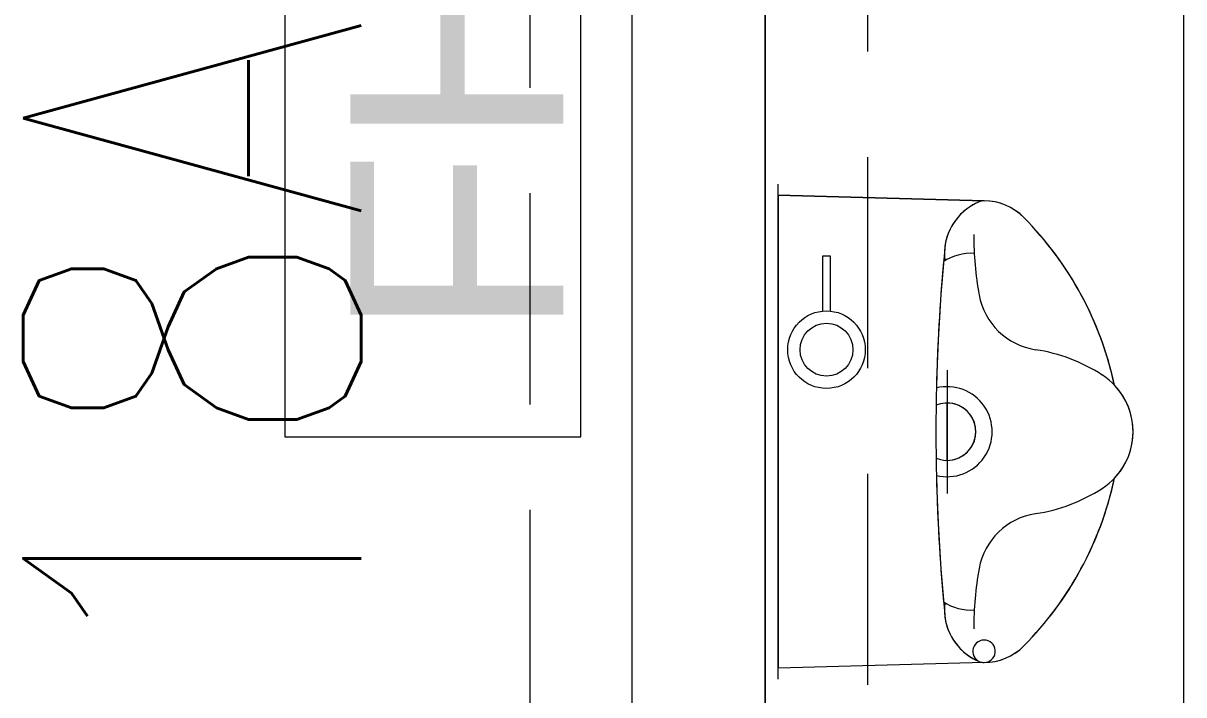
# Model space of a CAD drawing. Header units: millimetres. Extents: x 281969 to 501238, y -16030 to 119854.
# Drawn here: x 366589 to 367962, y 49579 to 50374 of the extents above; entities that cross this region are included whole.
import ezdxf

# ---------------------------------------------------------------- set-up
doc = ezdxf.new("R2010")
doc.units = ezdxf.units.MM
doc.header["$MEASUREMENT"] = 0
doc.linetypes.add('HIDDEN', pattern=[0.375, 0.25, -0.125])
for name, color, linetype, lineweight in [('A_ARCHITECTURAL BACKGROUND', 251, 'Continuous', 5), ('GIRDER GIRT', 4, 'HIDDEN', 18), ('TEXT_GG', 3, 'Continuous', 30)]:
    doc.layers.add(name, color=color, linetype=linetype, lineweight=lineweight)
doc.styles.add('MMTX$0$ESMX$0$X-OPTA1D', font='x-opta1d')
doc.styles.add('SIMPLEX', font='SIMPLEX.shx', dxfattribs={"width": 0.8, "height": 500})

# ---------------------------------------------------------------- blocks, each defined once
blk = doc.blocks.new('G_GIRT')
at = {"layer": 'GIRDER GIRT', "linetype": 'HIDDEN', "ltscale": 1000, "elevation": 0}
blk.add_lwpolyline([(34800, 48739.4), (35200, 48739.4), (35200, 55321.5), (34800, 55321.5)], close=True, dxfattribs=at)
blk = doc.blocks.new('GF_PLAN NEW')
at = {"layer": 'A_ARCHITECTURAL BACKGROUND', "linetype": 'ByBlock', "ltscale": 0.5}
for p, q in [((35078.9, 48468.6, 0), (35078.9, 55761.8, 0)), ((34921.2, 53470.5, 0), (34921.2, 48468.6, 0))]:
    blk.add_line(p, q, dxfattribs=at)
at = {"layer": 'A_ARCHITECTURAL BACKGROUND'}
for p, q in [((35094.3, 52104.5, 0), (35094.3, 52690.3, 0)), ((35094.3, 52104.5, 0), (35094.3, 52690.3, 0)), ((35094.3, 52104.5, 0), (35094.3, 52690.3, 0)), ((35094.3, 52104.5, 0), (35094.3, 52690.3, 0)), ((35094.3, 52104.5, 0), (35094.3, 52690.3, 0)), ((35094.3, 52104.5, 0), (35094.3, 52690.3, 0)), ((35094.3, 52104.5, 0), (35094.3, 52690.3, 0)), ((35094.3, 52104.5, 0), (35094.3, 52690.3, 0)), ((35094.3, 52104.5, 0), (35094.3, 52690.3, 0)), ((35094.3, 52104.5, 0), (35094.3, 52690.3, 0)), ((35094.3, 52677.3, 0), (35094.3, 52117.5, 0)), ((35338.1, 52670.7, 0), (35094.3, 52677.3, 0)), ((35094.3, 52677.3, 0), (35094.3, 52117.5, 0)), ((35338.1, 52670.7, 0), (35094.3, 52677.3, 0)), ((35094.3, 52677.3, 0), (35094.3, 52117.5, 0)), ((35338.1, 52670.7, 0), (35094.3, 52677.3, 0)), ((35094.3, 52677.3, 0), (35094.3, 52117.5, 0)), ((35338.1, 52670.7, 0), (35094.3, 52677.3, 0)), ((35094.3, 52677.3, 0), (35094.3, 52117.5, 0)), ((35338.1, 52670.7, 0), (35094.3, 52677.3, 0)), ((35094.3, 52677.3, 0), (35094.3, 52117.5, 0)), ((35338.1, 52670.7, 0), (35094.3, 52677.3, 0)), ((35094.3, 52677.3, 0), (35094.3, 52117.5, 0)), ((35338.1, 52670.7, 0), (35094.3, 52677.3, 0)), ((35094.3, 52677.3, 0), (35094.3, 52117.5, 0)), ((35338.1, 52670.7, 0), (35094.3, 52677.3, 0)), ((35094.3, 52677.3, 0), (35094.3, 52117.5, 0)), ((35338.1, 52670.7, 0), (35094.3, 52677.3, 0)), ((35094.3, 52677.3, 0), (35094.3, 52117.5, 0)), ((35338.1, 52670.7, 0), (35094.3, 52677.3, 0)), ((35294.3, 52470.1, 0), (35294.3, 52324.2, 0)), ((35294.3, 52470.1, 0), (35294.3, 52324.2, 0)), ((35294.3, 52470.1, 0), (35294.3, 52324.2, 0)), ((35294.3, 52470.1, 0), (35294.3, 52324.2, 0)), ((35294.3, 52470.1, 0), (35294.3, 52324.2, 0)), ((35294.3, 52470.1, 0), (35294.3, 52324.2, 0)), ((35294.3, 52470.1, 0), (35294.3, 52324.2, 0)), ((35294.3, 52470.1, 0), (35294.3, 52324.2, 0)), ((35294.3, 52470.1, 0), (35294.3, 52324.2, 0)), ((35294.3, 52470.1, 0), (35294.3, 52324.2, 0)), ((35338.1, 52124, 0), (35094.3, 52117.5, 0)), ((35338.1, 52124, 0), (35094.3, 52117.5, 0)), ((35338.1, 52124, 0), (35094.3, 52117.5, 0)), ((35338.1, 52124, 0), (35094.3, 52117.5, 0)), ((35338.1, 52124, 0), (35094.3, 52117.5, 0)), ((35338.1, 52124, 0), (35094.3, 52117.5, 0)), ((35338.1, 52124, 0), (35094.3, 52117.5, 0)), ((35338.1, 52124, 0), (35094.3, 52117.5, 0)), ((35338.1, 52124, 0), (35094.3, 52117.5, 0)), ((35338.1, 52124, 0), (35094.3, 52117.5, 0))]:
    blk.add_line(p, q, dxfattribs=at)
at = {"layer": 'A_ARCHITECTURAL BACKGROUND', "lineweight": 0, "ltscale": 0.5}
for p, q in [((35094.3, 52523.9, 0), (35094.3, 52677.3, 0)), ((35094.3, 52677.3, 0), (35338.1, 52670.7, 0)), ((35094.3, 52523.9, 0), (35094.3, 52677.3, 0)), ((35094.3, 52677.3, 0), (35338.1, 52670.7, 0)), ((35094.3, 52523.9, 0), (35094.3, 52677.3, 0)), ((35094.3, 52677.3, 0), (35338.1, 52670.7, 0)), ((35094.3, 52523.9, 0), (35094.3, 52677.3, 0)), ((35094.3, 52677.3, 0), (35338.1, 52670.7, 0)), ((35094.3, 52523.9, 0), (35094.3, 52677.3, 0)), ((35094.3, 52677.3, 0), (35338.1, 52670.7, 0)), ((35094.3, 52523.9, 0), (35094.3, 52677.3, 0)), ((35094.3, 52677.3, 0), (35338.1, 52670.7, 0)), ((35094.3, 52523.9, 0), (35094.3, 52677.3, 0)), ((35094.3, 52677.3, 0), (35338.1, 52670.7, 0)), ((35094.3, 52523.9, 0), (35094.3, 52677.3, 0)), ((35094.3, 52677.3, 0), (35338.1, 52670.7, 0)), ((35094.3, 52523.9, 0), (35094.3, 52677.3, 0)), ((35094.3, 52677.3, 0), (35338.1, 52670.7, 0)), ((35094.3, 52523.9, 0), (35094.3, 52677.3, 0)), ((35094.3, 52677.3, 0), (35338.1, 52670.7, 0)), ((35294.3, 52363.4, 0), (35294.3, 52431.4, 0)), ((35294.3, 52363.4, 0), (35294.3, 52431.4, 0)), ((35294.3, 52363.4, 0), (35294.3, 52431.4, 0)), ((35294.3, 52363.4, 0), (35294.3, 52431.4, 0)), ((35294.3, 52363.4, 0), (35294.3, 52431.4, 0)), ((35294.3, 52363.4, 0), (35294.3, 52431.4, 0)), ((35294.3, 52363.4, 0), (35294.3, 52431.4, 0)), ((35294.3, 52363.4, 0), (35294.3, 52431.4, 0)), ((35294.3, 52363.4, 0), (35294.3, 52431.4, 0)), ((35294.3, 52363.4, 0), (35294.3, 52431.4, 0)), ((35094.3, 52117.5, 0), (35094.3, 52283.9, 0)), ((35094.3, 52117.5, 0), (35094.3, 52283.9, 0)), ((35094.3, 52117.5, 0), (35094.3, 52283.9, 0)), ((35094.3, 52117.5, 0), (35094.3, 52283.9, 0)), ((35094.3, 52117.5, 0), (35094.3, 52283.9, 0)), ((35094.3, 52117.5, 0), (35094.3, 52283.9, 0)), ((35094.3, 52117.5, 0), (35094.3, 52283.9, 0)), ((35094.3, 52117.5, 0), (35094.3, 52283.9, 0)), ((35094.3, 52117.5, 0), (35094.3, 52283.9, 0)), ((35094.3, 52117.5, 0), (35094.3, 52283.9, 0)), ((35338.1, 52124, 0), (35094.3, 52117.5, 0)), ((35338.1, 52124, 0), (35094.3, 52117.5, 0)), ((35338.1, 52124, 0), (35094.3, 52117.5, 0)), ((35338.1, 52124, 0), (35094.3, 52117.5, 0)), ((35338.1, 52124, 0), (35094.3, 52117.5, 0)), ((35338.1, 52124, 0), (35094.3, 52117.5, 0)), ((35338.1, 52124, 0), (35094.3, 52117.5, 0)), ((35338.1, 52124, 0), (35094.3, 52117.5, 0)), ((35338.1, 52124, 0), (35094.3, 52117.5, 0)), ((35338.1, 52124, 0), (35094.3, 52117.5, 0))]:
    blk.add_line(p, q, dxfattribs=at)
at = {"layer": 'A_ARCHITECTURAL BACKGROUND', "ltscale": 0.05, "elevation": 0}
blk.add_lwpolyline([(35078.9, 50851.6), (35574.3, 50851.6), (35574.3, 54732), (35078.9, 54732)], close=True, dxfattribs=at)
at = {"layer": 'A_ARCHITECTURAL BACKGROUND', "ltscale": 0.5, "elevation": 0}
blk.add_lwpolyline([(34861, 52391.4), (34861, 53301.7), (34510.7, 53301.7), (34510.7, 52391.4)], close=True, dxfattribs=at)
at = {"layer": 'A_ARCHITECTURAL BACKGROUND', "ltscale": 0.05, "elevation": 0}
blk.add_lwpolyline([(35156.5, 52540.2), (35156.5, 52605.4), (35146.7, 52605.4), (35146.7, 52540.2)], dxfattribs=at)
at = {"layer": 'A_ARCHITECTURAL BACKGROUND', "ltscale": 0.05}
for radius in [45.9, 31.3]:
    blk.add_circle((35151.6, 52494.5, 0), radius, dxfattribs=at)
at = {"layer": 'A_ARCHITECTURAL BACKGROUND', "lineweight": 0, "ltscale": 0.5}
for centre, radius, start, end in [((35357.8, 52607.9, 0), 66.7, 111.7947, 186.8932), ((35357.8, 52607.9, 0), 66.7, 111.7947, 186.8932), ((35357.8, 52607.9, 0), 66.7, 111.7947, 186.8932), ((35357.8, 52607.9, 0), 66.7, 111.7947, 186.8932), ((35357.8, 52607.9, 0), 66.7, 111.7947, 186.8932), ((35357.8, 52607.9, 0), 66.7, 111.7947, 186.8932), ((35357.8, 52607.9, 0), 66.7, 111.7947, 186.8932), ((35357.8, 52607.9, 0), 66.7, 111.7947, 186.8932), ((35357.8, 52607.9, 0), 66.7, 111.7947, 186.8932), ((35357.8, 52607.9, 0), 66.7, 111.7947, 186.8932), ((35357.8, 52607.9, 0), 66.7, 111.7947, 174.4421), ((35357.8, 52607.9, 0), 66.7, 111.7947, 174.4421), ((35357.8, 52607.9, 0), 66.7, 111.7947, 174.4421), ((35357.8, 52607.9, 0), 66.7, 111.7947, 174.4421), ((35357.8, 52607.9, 0), 66.7, 111.7947, 174.4421), ((35357.8, 52607.9, 0), 66.7, 111.7947, 174.4421), ((35357.8, 52607.9, 0), 66.7, 111.7947, 174.4421), ((35357.8, 52607.9, 0), 66.7, 111.7947, 174.4421), ((35357.8, 52607.9, 0), 66.7, 111.7947, 174.4421), ((35357.8, 52607.9, 0), 66.7, 111.7947, 174.4421), ((35338, 52657.4, 0), 13.3, 89.6458, 111.7947), ((35338, 52657.4, 0), 13.3, 89.6458, 111.7947), ((35338, 52657.4, 0), 13.3, 89.6458, 111.7947), ((35338, 52657.4, 0), 13.3, 89.6458, 111.7947), ((35338, 52657.4, 0), 13.3, 89.6458, 111.7947), ((35338, 52657.4, 0), 13.3, 89.6458, 111.7947), ((35338, 52657.4, 0), 13.3, 89.6458, 111.7947), ((35338, 52657.4, 0), 13.3, 89.6458, 111.7947), ((35338, 52657.4, 0), 13.3, 89.6458, 111.7947), ((35338, 52657.4, 0), 13.3, 89.6458, 111.7947), ((35338, 52657.4, 0), 13.3, 89.6458, 111.7947), ((35338, 52657.4, 0), 13.3, 89.6458, 111.7947), ((35338, 52657.4, 0), 13.3, 89.6458, 111.7947), ((35338, 52657.4, 0), 13.3, 89.6458, 111.7947), ((35338, 52657.4, 0), 13.3, 89.6458, 111.7947), ((35338, 52657.4, 0), 13.3, 89.6458, 111.7947), ((35338, 52657.4, 0), 13.3, 89.6458, 111.7947), ((35338, 52657.4, 0), 13.3, 89.6458, 111.7947), ((35338, 52657.4, 0), 13.3, 89.6458, 111.7947), ((35338, 52657.4, 0), 13.3, 89.6458, 111.7947), ((35337.7, 52604.1, 0), 66.7, 44.7601, 89.6458), ((35337.7, 52604.1, 0), 66.7, 44.7601, 89.6458), ((35337.7, 52604.1, 0), 66.7, 44.7601, 89.6458), ((35337.7, 52604.1, 0), 66.7, 44.7601, 89.6458), ((35337.7, 52604.1, 0), 66.7, 44.7601, 89.6458), ((35337.7, 52604.1, 0), 66.7, 44.7601, 89.6458), ((35337.7, 52604.1, 0), 66.7, 44.7601, 89.6458), ((35337.7, 52604.1, 0), 66.7, 44.7601, 89.6458), ((35337.7, 52604.1, 0), 66.7, 44.7601, 89.6458), ((35337.7, 52604.1, 0), 66.7, 44.7601, 89.6458), ((35101, 52369.3, 0), 400, 11.9985, 44.7601), ((35101, 52369.3, 0), 400, 11.9985, 44.7601), ((35101, 52369.3, 0), 400, 11.9985, 44.7601), ((35101, 52369.3, 0), 400, 11.9985, 44.7601), ((35101, 52369.3, 0), 400, 11.9985, 44.7601), ((35101, 52369.3, 0), 400, 11.9985, 44.7601), ((35101, 52369.3, 0), 400, 11.9985, 44.7601), ((35101, 52369.3, 0), 400, 11.9985, 44.7601), ((35101, 52369.3, 0), 400, 11.9985, 44.7601), ((35101, 52369.3, 0), 400, 11.9985, 44.7601), ((37521, 52397.4, 0), 2240, 174.4421, 185.5579), ((37521, 52397.4, 0), 2240, 174.4421, 185.5579), ((37521, 52397.4, 0), 2240, 174.4421, 185.5579), ((37521, 52397.4, 0), 2240, 174.4421, 185.5579), ((37521, 52397.4, 0), 2240, 174.4421, 185.5579), ((37521, 52397.4, 0), 2240, 174.4421, 185.5579), ((37521, 52397.4, 0), 2240, 174.4421, 185.5579), ((37521, 52397.4, 0), 2240, 174.4421, 185.5579), ((37521, 52397.4, 0), 2240, 174.4421, 185.5579), ((37521, 52397.4, 0), 2240, 174.4421, 185.5579), ((37521, 52397.4, 0), 2240, 174.8398, 178.6751), ((37521, 52397.4, 0), 2240, 174.8398, 178.6751), ((37521, 52397.4, 0), 2240, 174.8398, 178.6751), ((37521, 52397.4, 0), 2240, 174.8398, 178.6751), ((37521, 52397.4, 0), 2240, 174.8398, 178.6751), ((37521, 52397.4, 0), 2240, 174.8398, 178.6751), ((37521, 52397.4, 0), 2240, 174.8398, 178.6751), ((37521, 52397.4, 0), 2240, 174.8398, 178.6751), ((37521, 52397.4, 0), 2240, 174.8398, 178.6751), ((37521, 52397.4, 0), 2240, 174.8398, 178.6751), ((35322.8, 52548.6, 0), 60, 121.309, 123.1383), ((35322.8, 52548.6, 0), 60, 121.309, 123.1383), ((35322.8, 52548.6, 0), 60, 121.309, 123.1383), ((35322.8, 52548.6, 0), 60, 121.309, 123.1383), ((35322.8, 52548.6, 0), 60, 121.309, 123.1383), ((35322.8, 52548.6, 0), 60, 121.309, 123.1383), ((35322.8, 52548.6, 0), 60, 121.309, 123.1383), ((35322.8, 52548.6, 0), 60, 121.309, 123.1383), ((35322.8, 52548.6, 0), 60, 121.309, 123.1383), ((35322.8, 52548.6, 0), 60, 121.309, 123.1383), ((35294.3, 52397.4, 0), 53.3, 256.1859, 103.8141), ((35294.3, 52397.4, 0), 53.3, 256.1859, 103.8141), ((35294.3, 52397.4, 0), 53.3, 256.1859, 103.8141), ((35294.3, 52397.4, 0), 53.3, 256.1859, 103.8141), ((35294.3, 52397.4, 0), 53.3, 256.1859, 103.8141), ((35294.3, 52397.4, 0), 53.3, 256.1859, 103.8141), ((35294.3, 52397.4, 0), 53.3, 256.1859, 103.8141), ((35294.3, 52397.4, 0), 53.3, 256.1859, 103.8141), ((35294.3, 52397.4, 0), 53.3, 256.1859, 103.8141), ((35294.3, 52397.4, 0), 53.3, 256.1859, 103.8141), ((35434.3, 52397.4, 0), 80, 316.4614, 43.5386), ((35434.3, 52397.4, 0), 80, 316.4614, 43.5386), ((35434.3, 52397.4, 0), 80, 316.4614, 43.5386), ((35434.3, 52397.4, 0), 80, 316.4614, 43.5386), ((35434.3, 52397.4, 0), 80, 316.4614, 43.5386), ((35434.3, 52397.4, 0), 80, 316.4614, 43.5386), ((35434.3, 52397.4, 0), 80, 316.4614, 43.5386), ((35434.3, 52397.4, 0), 80, 316.4614, 43.5386), ((35434.3, 52397.4, 0), 80, 316.4614, 43.5386), ((35434.3, 52397.4, 0), 80, 316.4614, 43.5386), ((35294.3, 52397.4, 0), 34, 270, 90), ((35294.3, 52397.4, 0), 34, 270, 90), ((35294.3, 52397.4, 0), 34, 270, 90), ((35294.3, 52397.4, 0), 34, 270, 90), ((35294.3, 52397.4, 0), 34, 270, 90), ((35294.3, 52397.4, 0), 34, 270, 90), ((35294.3, 52397.4, 0), 34, 270, 90), ((35294.3, 52397.4, 0), 34, 270, 90), ((35294.3, 52397.4, 0), 34, 270, 90), ((35294.3, 52397.4, 0), 34, 270, 90), ((37521, 52397.4, 0), 2240, 181.3249, 185.1602), ((37521, 52397.4, 0), 2240, 181.3249, 185.1602), ((37521, 52397.4, 0), 2240, 181.3249, 185.1602), ((37521, 52397.4, 0), 2240, 181.3249, 185.1602), ((37521, 52397.4, 0), 2240, 181.3249, 185.1602), ((37521, 52397.4, 0), 2240, 181.3249, 185.1602), ((37521, 52397.4, 0), 2240, 181.3249, 185.1602), ((37521, 52397.4, 0), 2240, 181.3249, 185.1602), ((37521, 52397.4, 0), 2240, 181.3249, 185.1602), ((37521, 52397.4, 0), 2240, 181.3249, 185.1602), ((35101, 52425.4, 0), 400, 315.2399, 348.0015), ((35101, 52425.4, 0), 400, 315.2399, 348.0015), ((35101, 52425.4, 0), 400, 315.2399, 348.0015), ((35101, 52425.4, 0), 400, 315.2399, 348.0015), ((35101, 52425.4, 0), 400, 315.2399, 348.0015), ((35101, 52425.4, 0), 400, 315.2399, 348.0015), ((35101, 52425.4, 0), 400, 315.2399, 348.0015), ((35101, 52425.4, 0), 400, 315.2399, 348.0015), ((35101, 52425.4, 0), 400, 315.2399, 348.0015), ((35101, 52425.4, 0), 400, 315.2399, 348.0015), ((35322.8, 52246.2, 0), 60, 236.8617, 238.691), ((35322.8, 52246.2, 0), 60, 236.8617, 238.691), ((35322.8, 52246.2, 0), 60, 236.8617, 238.691), ((35322.8, 52246.2, 0), 60, 236.8617, 238.691), ((35322.8, 52246.2, 0), 60, 236.8617, 238.691), ((35322.8, 52246.2, 0), 60, 236.8617, 238.691), ((35322.8, 52246.2, 0), 60, 236.8617, 238.691), ((35322.8, 52246.2, 0), 60, 236.8617, 238.691), ((35322.8, 52246.2, 0), 60, 236.8617, 238.691), ((35322.8, 52246.2, 0), 60, 236.8617, 238.691), ((35357.8, 52186.9, 0), 66.7, 173.1068, 248.2053), ((35357.8, 52186.9, 0), 66.7, 173.1068, 248.2053), ((35357.8, 52186.9, 0), 66.7, 173.1068, 248.2053), ((35357.8, 52186.9, 0), 66.7, 173.1068, 248.2053), ((35357.8, 52186.9, 0), 66.7, 173.1068, 248.2053), ((35357.8, 52186.9, 0), 66.7, 173.1068, 248.2053), ((35357.8, 52186.9, 0), 66.7, 173.1068, 248.2053), ((35357.8, 52186.9, 0), 66.7, 173.1068, 248.2053), ((35357.8, 52186.9, 0), 66.7, 173.1068, 248.2053), ((35357.8, 52186.9, 0), 66.7, 173.1068, 248.2053), ((35357.8, 52186.9, 0), 66.7, 185.5579, 248.2053), ((35357.8, 52186.9, 0), 66.7, 185.5579, 248.2053), ((35357.8, 52186.9, 0), 66.7, 185.5579, 248.2053), ((35357.8, 52186.9, 0), 66.7, 185.5579, 248.2053), ((35357.8, 52186.9, 0), 66.7, 185.5579, 248.2053), ((35357.8, 52186.9, 0), 66.7, 185.5579, 248.2053), ((35357.8, 52186.9, 0), 66.7, 185.5579, 248.2053), ((35357.8, 52186.9, 0), 66.7, 185.5579, 248.2053), ((35357.8, 52186.9, 0), 66.7, 185.5579, 248.2053), ((35357.8, 52186.9, 0), 66.7, 185.5579, 248.2053), ((35338, 52137.4, 0), 13.3, 270, 248.2053), ((35338, 52137.4, 0), 13.3, 270, 248.2053), ((35338, 52137.4, 0), 13.3, 270, 248.2053), ((35338, 52137.4, 0), 13.3, 270, 248.2053), ((35338, 52137.4, 0), 13.3, 270, 248.2053), ((35338, 52137.4, 0), 13.3, 270, 248.2053), ((35338, 52137.4, 0), 13.3, 270, 248.2053), ((35338, 52137.4, 0), 13.3, 270, 248.2053), ((35338, 52137.4, 0), 13.3, 270, 248.2053), ((35338, 52137.4, 0), 13.3, 270, 248.2053), ((35337.7, 52190.7, 0), 66.7, 270.3542, 315.2399), ((35337.7, 52190.7, 0), 66.7, 270.3542, 315.2399), ((35337.7, 52190.7, 0), 66.7, 270.3542, 315.2399), ((35337.7, 52190.7, 0), 66.7, 270.3542, 315.2399), ((35337.7, 52190.7, 0), 66.7, 270.3542, 315.2399), ((35337.7, 52190.7, 0), 66.7, 270.3542, 315.2399), ((35337.7, 52190.7, 0), 66.7, 270.3542, 315.2399), ((35337.7, 52190.7, 0), 66.7, 270.3542, 315.2399), ((35337.7, 52190.7, 0), 66.7, 270.3542, 315.2399), ((35337.7, 52190.7, 0), 66.7, 270.3542, 315.2399), ((35338, 52137.4, 0), 13.3, 248.2053, 270), ((35338, 52137.4, 0), 13.3, 248.2053, 270), ((35338, 52137.4, 0), 13.3, 248.2053, 270), ((35338, 52137.4, 0), 13.3, 248.2053, 270), ((35338, 52137.4, 0), 13.3, 248.2053, 270), ((35338, 52137.4, 0), 13.3, 248.2053, 270), ((35338, 52137.4, 0), 13.3, 248.2053, 270), ((35338, 52137.4, 0), 13.3, 248.2053, 270), ((35338, 52137.4, 0), 13.3, 248.2053, 270), ((35338, 52137.4, 0), 13.3, 248.2053, 270)]:
    blk.add_arc(centre, radius, start, end, dxfattribs=at)
at = {"layer": 'A_ARCHITECTURAL BACKGROUND'}
for centre, radius, start, end in [((35357.8, 52607.9, 0), 66.7, 111.7947, 174.4421), ((35357.8, 52607.9, 0), 66.7, 111.7947, 174.4421), ((35357.8, 52607.9, 0), 66.7, 111.7947, 174.4421), ((35357.8, 52607.9, 0), 66.7, 111.7947, 174.4421), ((35357.8, 52607.9, 0), 66.7, 111.7947, 174.4421), ((35357.8, 52607.9, 0), 66.7, 111.7947, 174.4421), ((35357.8, 52607.9, 0), 66.7, 111.7947, 174.4421), ((35357.8, 52607.9, 0), 66.7, 111.7947, 174.4421), ((35357.8, 52607.9, 0), 66.7, 111.7947, 174.4421), ((35357.8, 52607.9, 0), 66.7, 111.7947, 174.4421), ((35338, 52657.4, 0), 13.3, 89.6458, 111.7947), ((35338, 52657.4, 0), 13.3, 89.6458, 111.7947), ((35338, 52657.4, 0), 13.3, 89.6458, 111.7947), ((35338, 52657.4, 0), 13.3, 89.6458, 111.7947), ((35338, 52657.4, 0), 13.3, 89.6458, 111.7947), ((35338, 52657.4, 0), 13.3, 89.6458, 111.7947), ((35338, 52657.4, 0), 13.3, 89.6458, 111.7947), ((35338, 52657.4, 0), 13.3, 89.6458, 111.7947), ((35338, 52657.4, 0), 13.3, 89.6458, 111.7947), ((35338, 52657.4, 0), 13.3, 89.6458, 111.7947), ((35337.7, 52604.1, 0), 66.7, 44.7601, 90), ((35337.7, 52604.1, 0), 66.7, 44.7601, 90), ((35337.7, 52604.1, 0), 66.7, 44.7601, 90), ((35337.7, 52604.1, 0), 66.7, 44.7601, 90), ((35337.7, 52604.1, 0), 66.7, 44.7601, 90), ((35337.7, 52604.1, 0), 66.7, 44.7601, 90), ((35337.7, 52604.1, 0), 66.7, 44.7601, 90), ((35337.7, 52604.1, 0), 66.7, 44.7601, 90), ((35337.7, 52604.1, 0), 66.7, 44.7601, 90), ((35337.7, 52604.1, 0), 66.7, 44.7601, 90), ((35101, 52369.3, 0), 400, 12.1429, 44.7601), ((35101, 52369.3, 0), 400, 12.1429, 44.7601), ((35101, 52369.3, 0), 400, 12.1429, 44.7601), ((35101, 52369.3, 0), 400, 12.1429, 44.7601), ((35101, 52369.3, 0), 400, 12.1429, 44.7601), ((35101, 52369.3, 0), 400, 12.1429, 44.7601), ((35101, 52369.3, 0), 400, 12.1429, 44.7601), ((35101, 52369.3, 0), 400, 12.1429, 44.7601), ((35101, 52369.3, 0), 400, 12.1429, 44.7601), ((35101, 52369.3, 0), 400, 12.1429, 44.7601), ((35725.8, 52630.7, 0), 400, 180, 190.2928), ((35725.8, 52630.7, 0), 400, 180, 190.2928), ((35725.8, 52630.7, 0), 400, 180, 190.2928), ((35725.8, 52630.7, 0), 400, 180, 190.2928), ((35725.8, 52630.7, 0), 400, 180, 190.2928), ((35725.8, 52630.7, 0), 400, 180, 190.2928), ((35725.8, 52630.7, 0), 400, 180, 190.2928), ((35725.8, 52630.7, 0), 400, 180, 190.2928), ((35725.8, 52630.7, 0), 400, 180, 190.2928), ((35725.8, 52630.7, 0), 400, 180, 190.2928), ((37521, 52397.4, 0), 2240, 174.4421, 185.5579), ((37521, 52397.4, 0), 2240, 174.4421, 185.5579), ((37521, 52397.4, 0), 2240, 174.4421, 185.5579), ((37521, 52397.4, 0), 2240, 174.4421, 185.5579), ((37521, 52397.4, 0), 2240, 174.4421, 185.5579), ((37521, 52397.4, 0), 2240, 174.4421, 185.5579), ((37521, 52397.4, 0), 2240, 174.4421, 185.5579), ((37521, 52397.4, 0), 2240, 174.4421, 185.5579), ((37521, 52397.4, 0), 2240, 174.4421, 185.5579), ((37521, 52397.4, 0), 2240, 174.4421, 185.5579), ((35322.8, 52548.6, 0), 60, 86.5995, 123.1383), ((35322.8, 52548.6, 0), 60, 86.5995, 123.1383), ((35322.8, 52548.6, 0), 60, 86.5995, 123.1383), ((35322.8, 52548.6, 0), 60, 86.5995, 123.1383), ((35322.8, 52548.6, 0), 60, 86.5995, 123.1383), ((35322.8, 52548.6, 0), 60, 86.5995, 123.1383), ((35322.8, 52548.6, 0), 60, 86.5995, 123.1383), ((35322.8, 52548.6, 0), 60, 86.5995, 123.1383), ((35322.8, 52548.6, 0), 60, 86.5995, 123.1383), ((35322.8, 52548.6, 0), 60, 86.5995, 123.1383), ((35410.9, 52573.6, 0), 80, 190.2928, 261.3901), ((35410.9, 52573.6, 0), 80, 190.2928, 261.3901), ((35410.9, 52573.6, 0), 80, 190.2928, 261.3901), ((35410.9, 52573.6, 0), 80, 190.2928, 261.3901), ((35410.9, 52573.6, 0), 80, 190.2928, 261.3901), ((35410.9, 52573.6, 0), 80, 190.2928, 261.3901), ((35410.9, 52573.6, 0), 80, 190.2928, 261.3901), ((35410.9, 52573.6, 0), 80, 190.2928, 261.3901), ((35410.9, 52573.6, 0), 80, 190.2928, 261.3901), ((35410.9, 52573.6, 0), 80, 190.2928, 261.3901), ((35369, 52296.7, 0), 200, 57.0421, 81.3901), ((35369, 52296.7, 0), 200, 57.0421, 81.3901), ((35369, 52296.7, 0), 200, 57.0421, 81.3901), ((35369, 52296.7, 0), 200, 57.0421, 81.3901), ((35369, 52296.7, 0), 200, 57.0421, 81.3901), ((35369, 52296.7, 0), 200, 57.0421, 81.3901), ((35369, 52296.7, 0), 200, 57.0421, 81.3901), ((35369, 52296.7, 0), 200, 57.0421, 81.3901), ((35369, 52296.7, 0), 200, 57.0421, 81.3901), ((35369, 52296.7, 0), 200, 57.0421, 81.3901), ((35434.3, 52397.4, 0), 80, 302.9579, 57.0421), ((35434.3, 52397.4, 0), 80, 302.9579, 57.0421), ((35434.3, 52397.4, 0), 80, 302.9579, 57.0421), ((35434.3, 52397.4, 0), 80, 302.9579, 57.0421), ((35434.3, 52397.4, 0), 80, 302.9579, 57.0421), ((35434.3, 52397.4, 0), 80, 302.9579, 57.0421), ((35434.3, 52397.4, 0), 80, 302.9579, 57.0421), ((35434.3, 52397.4, 0), 80, 302.9579, 57.0421), ((35434.3, 52397.4, 0), 80, 302.9579, 57.0421), ((35434.3, 52397.4, 0), 80, 302.9579, 57.0421), ((35294.3, 52397.4, 0), 53.3, 256.1859, 103.8141), ((35294.3, 52397.4, 0), 53.3, 256.1859, 103.8141), ((35294.3, 52397.4, 0), 53.3, 256.1859, 103.8141), ((35294.3, 52397.4, 0), 53.3, 256.1859, 103.8141), ((35294.3, 52397.4, 0), 53.3, 256.1859, 103.8141), ((35294.3, 52397.4, 0), 53.3, 256.1859, 103.8141), ((35294.3, 52397.4, 0), 53.3, 256.1859, 103.8141), ((35294.3, 52397.4, 0), 53.3, 256.1859, 103.8141), ((35294.3, 52397.4, 0), 53.3, 256.1859, 103.8141), ((35294.3, 52397.4, 0), 53.3, 256.1859, 103.8141), ((35231.3, 52397.4, 0), 266.7, 11.9265, 12.1429), ((35231.3, 52397.4, 0), 266.7, 11.9265, 12.1429), ((35231.3, 52397.4, 0), 266.7, 11.9265, 12.1429), ((35231.3, 52397.4, 0), 266.7, 11.9265, 12.1429), ((35231.3, 52397.4, 0), 266.7, 11.9265, 12.1429), ((35231.3, 52397.4, 0), 266.7, 11.9265, 12.1429), ((35231.3, 52397.4, 0), 266.7, 11.9265, 12.1429), ((35231.3, 52397.4, 0), 266.7, 11.9265, 12.1429), ((35231.3, 52397.4, 0), 266.7, 11.9265, 12.1429), ((35231.3, 52397.4, 0), 266.7, 11.9265, 12.1429), ((35294.3, 52397.4, 0), 34, 247.3131, 112.6869), ((35294.3, 52397.4, 0), 34, 247.3131, 112.6869), ((35294.3, 52397.4, 0), 34, 247.3131, 112.6869), ((35294.3, 52397.4, 0), 34, 247.3131, 112.6869), ((35294.3, 52397.4, 0), 34, 247.3131, 112.6869), ((35294.3, 52397.4, 0), 34, 247.3131, 112.6869), ((35294.3, 52397.4, 0), 34, 247.3131, 112.6869), ((35294.3, 52397.4, 0), 34, 247.3131, 112.6869), ((35294.3, 52397.4, 0), 34, 247.3131, 112.6869), ((35294.3, 52397.4, 0), 34, 247.3131, 112.6869), ((35101, 52425.4, 0), 400, 315.2399, 347.8571), ((35101, 52425.4, 0), 400, 315.2399, 347.8571), ((35101, 52425.4, 0), 400, 315.2399, 347.8571), ((35101, 52425.4, 0), 400, 315.2399, 347.8571), ((35101, 52425.4, 0), 400, 315.2399, 347.8571), ((35101, 52425.4, 0), 400, 315.2399, 347.8571), ((35101, 52425.4, 0), 400, 315.2399, 347.8571), ((35101, 52425.4, 0), 400, 315.2399, 347.8571), ((35101, 52425.4, 0), 400, 315.2399, 347.8571), ((35101, 52425.4, 0), 400, 315.2399, 347.8571), ((35231.3, 52397.4, 0), 266.7, 347.8571, 348.0735), ((35231.3, 52397.4, 0), 266.7, 347.8571, 348.0735), ((35231.3, 52397.4, 0), 266.7, 347.8571, 348.0735), ((35231.3, 52397.4, 0), 266.7, 347.8571, 348.0735), ((35231.3, 52397.4, 0), 266.7, 347.8571, 348.0735), ((35231.3, 52397.4, 0), 266.7, 347.8571, 348.0735), ((35231.3, 52397.4, 0), 266.7, 347.8571, 348.0735), ((35231.3, 52397.4, 0), 266.7, 347.8571, 348.0735), ((35231.3, 52397.4, 0), 266.7, 347.8571, 348.0735), ((35231.3, 52397.4, 0), 266.7, 347.8571, 348.0735), ((35369, 52498.1, 0), 200, 278.6099, 302.9579), ((35369, 52498.1, 0), 200, 278.6099, 302.9579), ((35369, 52498.1, 0), 200, 278.6099, 302.9579), ((35369, 52498.1, 0), 200, 278.6099, 302.9579), ((35369, 52498.1, 0), 200, 278.6099, 302.9579), ((35369, 52498.1, 0), 200, 278.6099, 302.9579), ((35369, 52498.1, 0), 200, 278.6099, 302.9579), ((35369, 52498.1, 0), 200, 278.6099, 302.9579), ((35369, 52498.1, 0), 200, 278.6099, 302.9579), ((35369, 52498.1, 0), 200, 278.6099, 302.9579), ((35410.9, 52221.2, 0), 80, 98.6099, 169.7072), ((35410.9, 52221.2, 0), 80, 98.6099, 169.7072), ((35410.9, 52221.2, 0), 80, 98.6099, 169.7072), ((35410.9, 52221.2, 0), 80, 98.6099, 169.7072), ((35410.9, 52221.2, 0), 80, 98.6099, 169.7072), ((35410.9, 52221.2, 0), 80, 98.6099, 169.7072), ((35410.9, 52221.2, 0), 80, 98.6099, 169.7072), ((35410.9, 52221.2, 0), 80, 98.6099, 169.7072), ((35410.9, 52221.2, 0), 80, 98.6099, 169.7072), ((35410.9, 52221.2, 0), 80, 98.6099, 169.7072), ((35725.8, 52164, 0), 400, 169.7072, 180), ((35725.8, 52164, 0), 400, 169.7072, 180), ((35725.8, 52164, 0), 400, 169.7072, 180), ((35725.8, 52164, 0), 400, 169.7072, 180), ((35725.8, 52164, 0), 400, 169.7072, 180), ((35725.8, 52164, 0), 400, 169.7072, 180), ((35725.8, 52164, 0), 400, 169.7072, 180), ((35725.8, 52164, 0), 400, 169.7072, 180), ((35725.8, 52164, 0), 400, 169.7072, 180), ((35725.8, 52164, 0), 400, 169.7072, 180), ((35322.8, 52246.2, 0), 60, 236.8617, 273.4005), ((35322.8, 52246.2, 0), 60, 236.8617, 273.4005), ((35322.8, 52246.2, 0), 60, 236.8617, 273.4005), ((35322.8, 52246.2, 0), 60, 236.8617, 273.4005), ((35322.8, 52246.2, 0), 60, 236.8617, 273.4005), ((35322.8, 52246.2, 0), 60, 236.8617, 273.4005), ((35322.8, 52246.2, 0), 60, 236.8617, 273.4005), ((35322.8, 52246.2, 0), 60, 236.8617, 273.4005), ((35322.8, 52246.2, 0), 60, 236.8617, 273.4005), ((35322.8, 52246.2, 0), 60, 236.8617, 273.4005), ((35357.8, 52186.9, 0), 66.7, 185.5579, 248.2053), ((35357.8, 52186.9, 0), 66.7, 185.5579, 248.2053), ((35357.8, 52186.9, 0), 66.7, 185.5579, 248.2053), ((35357.8, 52186.9, 0), 66.7, 185.5579, 248.2053), ((35357.8, 52186.9, 0), 66.7, 185.5579, 248.2053), ((35357.8, 52186.9, 0), 66.7, 185.5579, 248.2053), ((35357.8, 52186.9, 0), 66.7, 185.5579, 248.2053), ((35357.8, 52186.9, 0), 66.7, 185.5579, 248.2053), ((35357.8, 52186.9, 0), 66.7, 185.5579, 248.2053), ((35357.8, 52186.9, 0), 66.7, 185.5579, 248.2053), ((35337.7, 52190.7, 0), 66.7, 270, 315.2399), ((35337.7, 52190.7, 0), 66.7, 270, 315.2399), ((35337.7, 52190.7, 0), 66.7, 270, 315.2399), ((35337.7, 52190.7, 0), 66.7, 270, 315.2399), ((35337.7, 52190.7, 0), 66.7, 270, 315.2399), ((35337.7, 52190.7, 0), 66.7, 270, 315.2399), ((35337.7, 52190.7, 0), 66.7, 270, 315.2399), ((35337.7, 52190.7, 0), 66.7, 270, 315.2399), ((35337.7, 52190.7, 0), 66.7, 270, 315.2399), ((35337.7, 52190.7, 0), 66.7, 270, 315.2399), ((35338, 52137.4, 0), 13.3, 248.2053, 270.3542), ((35338, 52137.4, 0), 13.3, 248.2053, 270.3542), ((35338, 52137.4, 0), 13.3, 248.2053, 270.3542), ((35338, 52137.4, 0), 13.3, 248.2053, 270.3542), ((35338, 52137.4, 0), 13.3, 248.2053, 270.3542), ((35338, 52137.4, 0), 13.3, 248.2053, 270.3542), ((35338, 52137.4, 0), 13.3, 248.2053, 270.3542), ((35338, 52137.4, 0), 13.3, 248.2053, 270.3542), ((35338, 52137.4, 0), 13.3, 248.2053, 270.3542), ((35338, 52137.4, 0), 13.3, 248.2053, 270.3542)]:
    blk.add_arc(centre, radius, start, end, dxfattribs=at)
at = {"layer": 'A_ARCHITECTURAL BACKGROUND', "style": 'MMTX$0$ESMX$0$X-OPTA1D', "text_generation_flag": 6, "width": 1.1}
blk.add_text('FHC', height=252.02, rotation=270, dxfattribs=at).set_placement((34840.3, 52505.4, 0))

msp = doc.modelspace()

# ---------------------------------------------------------------- block references
at = {"layer": 'A_ARCHITECTURAL BACKGROUND'}
msp.add_blockref('GF_PLAN NEW', (332388.1, -2507.2, 0), dxfattribs=at)
at = {"layer": 'GIRDER GIRT'}
msp.add_blockref('G_GIRT', (332388.7, -2524, 0), dxfattribs=at)

# ---------------------------------------------------------------- texts
at = {"layer": 'TEXT_GG', "insert": (366789.4, 49431.6, 0), "char_height": 400, "attachment_point": 5, "rotation": 90, "style": 'SIMPLEX'}
msp.add_mtext('\\A1;FTB-18A', dxfattribs=at)

doc.saveas('drawing.dxf')
